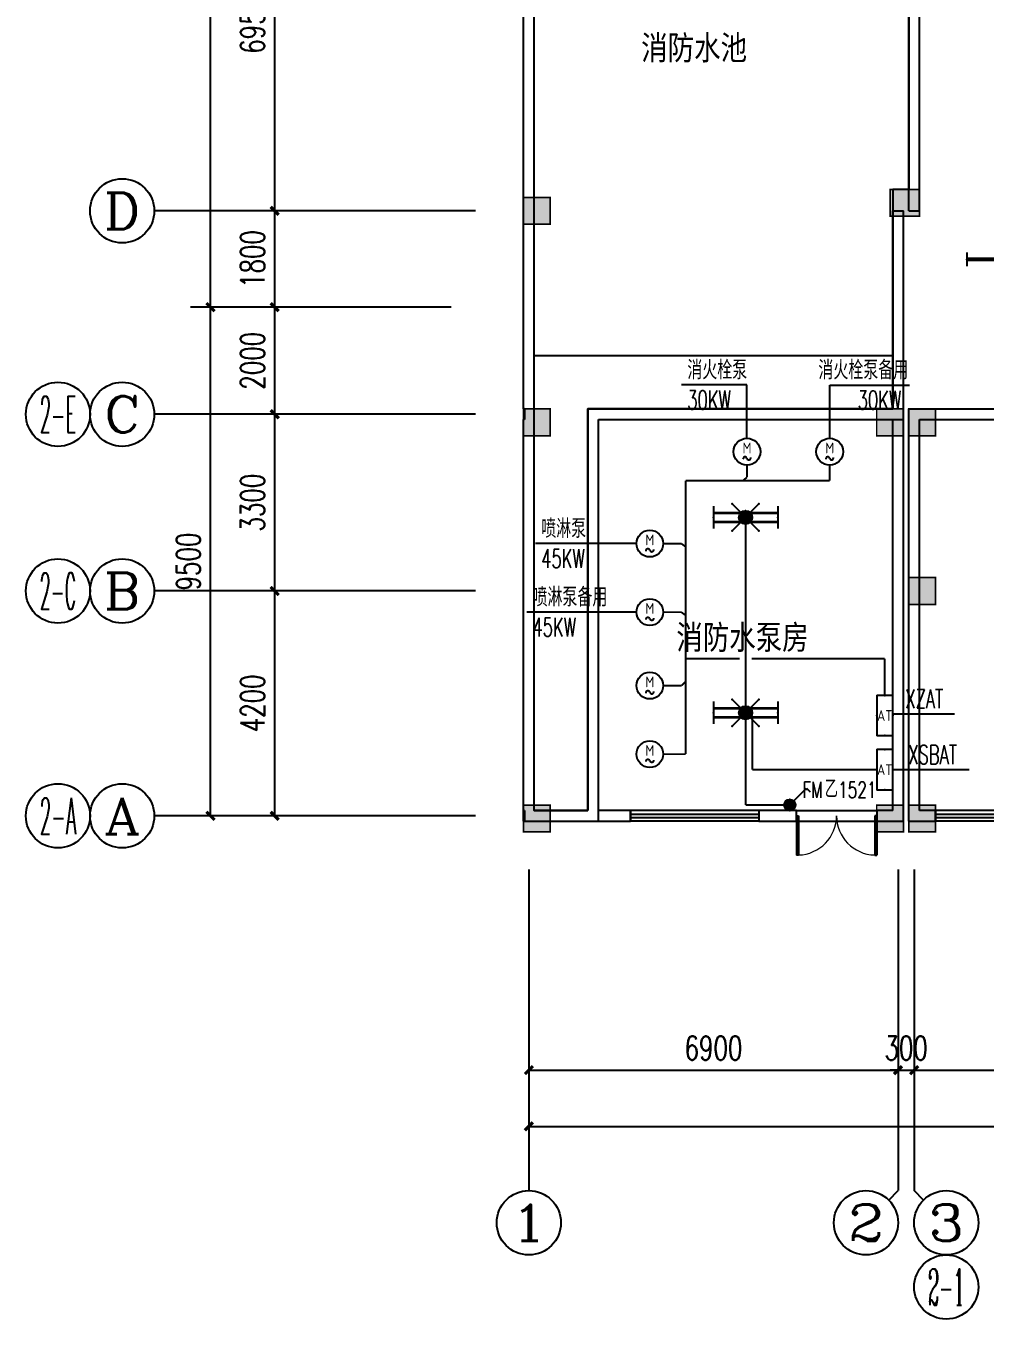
# Model space of a CAD drawing. Extents: x -6243262 to 3079315, y -2914302 to 172723.
# Drawn here: x -2632879 to -2614952, y -1016897 to -992742 of the extents above; entities that cross this region are included whole.
import ezdxf
from ezdxf.enums import TextEntityAlignment as Align

# ---------------------------------------------------------------- set-up
doc = ezdxf.new("R2010")
doc.units = 0
doc.header["$LTSCALE"] = 1000
for name, color, linetype in [('0-柱2', 6, 'Continuous'), ('0-柱网', 2, 'Continuous'), ('0-道路', 4, 'Continuous'), ('AXIS', 3, 'Continuous'), ('AXIS_TEXT', 7, 'Continuous'), ('DIM-动力', 3, 'Continuous'), ('DIM-箱柜', 3, 'Continuous'), ('DOOR_FIRE', 4, 'Continuous'), ('DOOR_FIRE_TEXT', 7, 'Continuous'), ('EQUIP-动力', 3, 'Continuous'), ('EQUIP-照明', 3, 'Continuous'), ('EQUIP-箱柜', 3, 'Continuous'), ('PUB_TEXT', 7, 'Continuous'), ('TEL_TEXT', 7, 'Continuous'), ('WALL', 9, 'Continuous'), ('WINDOW', 4, 'Continuous'), ('WIRE-动力', 2, 'Continuous'), ('WIRE-照明', 1, 'Continuous')]:
    doc.layers.add(name, color=color, linetype=linetype)
doc.styles.add('-宋体', font='', dxfattribs={"width": 0.8})
doc.styles.add('_TCH_AXIS', font='COMPLEX', dxfattribs={"bigfont": 'GBCBIG'})
doc.styles.add('_TCH_DIM_T3', font='SIMPLEX', dxfattribs={"width": 0.705882, "bigfont": 'GBCBIG'})
doc.styles.add('_TCH_WINDOW', font='SIMPLEX', dxfattribs={"height": 3.5, "bigfont": 'GBCBIG'})
doc.styles.add('_TEL_ATTDEF', font='gbenor', dxfattribs={"bigfont": 'gbcbig'})
doc.styles.add('_TEL_DIM', font='SIMPLEX', dxfattribs={"width": 0.8, "height": 3.5, "bigfont": 'HZTXT'})
doc.styles.add('COMPLEX', font='COMPLEX')
doc.styles.get("Standard").update_dxf_attribs({"font": 'gbenor.shx', "bigfont": 'gbcbig.shx'})
doc.styles.get('-宋体').set_extended_font_data('SimSun')
doc.dimstyles.new('_TCH_ARCH&&150', dxfattribs={"dimtxt": 446.25, "dimasz": 150, "dimexe": 375, "dimexo": 450, "dimgap": 189.375, "dimtad": 1, "dimdec": 0, "dimzin": 0, "dimdsep": 46, "dimtxsty": '_TCH_DIM_T3', "dimblk": 'ARCHTICK', "dimcen": 0.09, "dimclrt": 7, "dimazin": 2, "dimtfac": 1, "dimtdec": 0, "dimtix": 1, "dimtmove": 2, "dimatfit": 3, "dimfxl": 0, "dimtolj": 1, "dimtzin": 0, "dimarcsym": 0})

# ---------------------------------------------------------------- blocks, each defined once
blk = doc.blocks.new('0-柱2')
at = {"layer": '0-柱2'}
h = blk.add_hatch(color=0, dxfattribs=at)
h.dxf.hatch_style = 1
h.paths.add_polyline_path([(0, 11850), (500, 11850), (500, 11350), (0, 11350)])
h = blk.add_hatch(color=0, dxfattribs=at)
h.dxf.hatch_style = 1
h.paths.add_polyline_path([(6850, 12000), (7400, 12000), (7400, 11500), (6850, 11500)])
h = blk.add_hatch(color=0, dxfattribs=at)
h.dxf.hatch_style = 1
h.paths.add_polyline_path([(0, 7900), (500, 7900), (500, 7400), (0, 7400)])
h = blk.add_hatch(color=0, dxfattribs=at)
h.dxf.hatch_style = 1
h.paths.add_polyline_path([(6600, 7900), (7100, 7900), (7100, 7400), (6600, 7400)])
h = blk.add_hatch(color=0, dxfattribs=at)
h.dxf.hatch_style = 1
h.paths.add_polyline_path([(0, 500), (500, 500), (500, 0), (0, 0)])
h = blk.add_hatch(color=0, dxfattribs=at)
h.dxf.hatch_style = 1
h.paths.add_polyline_path([(6600, 500), (7100, 500), (7100, 0), (6600, 0)])
at = {"layer": '0-柱2', "color": 0, "const_width": 30}
for points in [[(0, 11850), (500, 11850), (500, 11350), (0, 11350)], [(6850, 12000), (7400, 12000), (7400, 11500), (6850, 11500)], [(0, 7900), (500, 7900), (500, 7400), (0, 7400)], [(6600, 7900), (7100, 7900), (7100, 7400), (6600, 7400)], [(0, 500), (500, 500), (500, 0), (0, 0)], [(6600, 500), (7100, 500), (7100, 0), (6600, 0)]]:
    blk.add_lwpolyline(points, close=True, dxfattribs=at)
blk = doc.blocks.new('柱网22222')
at = {"layer": '0-柱网'}
h = blk.add_hatch(color=0, dxfattribs=at)
h.dxf.hatch_style = 1
h.paths.add_polyline_path([(97500, 330556), (98000, 330556), (98000, 330056), (97500, 330056)])
h = blk.add_hatch(color=0, dxfattribs=at)
h.dxf.hatch_style = 1
h.paths.add_polyline_path([(97500, 327406), (98000, 327406), (98000, 326906), (97500, 326906)])
h = blk.add_hatch(color=0, dxfattribs=at)
h.dxf.hatch_style = 1
h.paths.add_polyline_path([(97500, 323156), (98000, 323156), (98000, 322656), (97500, 322656)])
at = {"layer": '0-柱网', "color": 0, "const_width": 30}
for points in [[(97500, 330556), (98000, 330556), (98000, 330056), (97500, 330056)], [(97500, 327406), (98000, 327406), (98000, 326906), (97500, 326906)], [(97500, 323156), (98000, 323156), (98000, 322656), (97500, 322656)]]:
    blk.add_lwpolyline(points, close=True, dxfattribs=at)
blk = doc.blocks.new('$TCHSYS$WIN2D')
at = {"color": 0}
for p, q in [((-0.5, 0.5), (0.5, 0.5)), ((-0.5, 0.5), (-0.5, -0.5)), ((0.5, 0.5), (0.5, -0.5)), ((0.5, 0.167), (-0.5, 0.167)), ((0.5, -0.167), (-0.5, -0.167)), ((-0.5, -0.5), (0.5, -0.5))]:
    blk.add_line(p, q, dxfattribs=at)
blk = doc.blocks.new('$DorLib2D$00000002')
at = {"color": 0}
for p, q in [((-0.5, 0), (-0.5, 0.4875)), ((-0.475, 0.4875), (-0.5, 0.4875)), ((-0.475, 0), (-0.475, 0.4875)), ((0.475, 0), (0.475, 0.4875)), ((0.475, 0.4875), (0.5, 0.4875)), ((0.5, 0), (0.5, 0.4875)), ((-0.5, 0), (-0.475, 0)), ((0.5, 0), (0.475, 0))]:
    blk.add_line(p, q, dxfattribs=at)
at = {"color": 0, "lineweight": 13}
for centre, start, end in [((-0.4875, 0), 0, 88.53072), ((0.4875, 0), 91.46928, 180)]:
    blk.add_arc(centre, 0.4875, start, end, dxfattribs=at)
blk = doc.blocks.new('_ArchTick')
at = {"color": 0, "linetype": 'ByBlock', "const_width": 0.4}
blk.add_lwpolyline([(-0.5, -0.5), (0.5, 0.5)], dxfattribs=at)
blk = doc.blocks.new('*D423')
at = {"layer": 'AXIS', "color": 0, "lineweight": -2, "transparency": 16777216}
for p, q in [((1160029, -1149834), (1160029, -1154259)), ((1234029, -1149834), (1234029, -1154259)), ((1160029, -1153884), (1234029, -1153884))]:
    blk.add_line(p, q, dxfattribs=at)
at = {"layer": 'Defpoints', "color": 0, "transparency": 16777216}
for p in [(1160029, -1149384), (1234029, -1149384), (1234029, -1153884)]:
    blk.add_point(p, dxfattribs=at)
at = {"layer": 'AXIS', "color": 0, "lineweight": -2, "transparency": 16777216, "xscale": 150, "yscale": 150, "zscale": 150, "rotation": 180}
blk.add_blockref('_ArchTick', (1160029, -1153884), dxfattribs=at)
at = {"layer": 'AXIS', "color": 0, "lineweight": -2, "transparency": 16777216, "xscale": 150, "yscale": 150, "zscale": 150}
blk.add_blockref('_ArchTick', (1234029, -1153884), dxfattribs=at)
at = {"layer": 'AXIS', "color": 7, "transparency": 16777216, "insert": (1197029, -1153472), "char_height": 446.2, "attachment_point": 5, "style": '_TCH_DIM_T3'}
blk.add_mtext('\\A1;74000', dxfattribs=at)
blk = doc.blocks.new('*D424')
at = {"layer": 'AXIS', "color": 0, "lineweight": -2, "transparency": 16777216}
for p, q in [((1160029, -1149534), (1160029, -1153209)), ((1166929, -1149534), (1166929, -1153209)), ((1160029, -1152834), (1166929, -1152834))]:
    blk.add_line(p, q, dxfattribs=at)
at = {"layer": 'Defpoints', "color": 0, "transparency": 16777216}
for p in [(1160029, -1149084), (1166929, -1149084), (1166929, -1152834)]:
    blk.add_point(p, dxfattribs=at)
at = {"layer": 'AXIS', "color": 0, "lineweight": -2, "transparency": 16777216, "xscale": 150, "yscale": 150, "zscale": 150, "rotation": 180}
blk.add_blockref('_ArchTick', (1160029, -1152834), dxfattribs=at)
at = {"layer": 'AXIS', "color": 0, "lineweight": -2, "transparency": 16777216, "xscale": 150, "yscale": 150, "zscale": 150}
blk.add_blockref('_ArchTick', (1166929, -1152834), dxfattribs=at)
at = {"layer": 'AXIS', "color": 7, "transparency": 16777216, "insert": (1163479, -1152422), "char_height": 446.2, "attachment_point": 5, "style": '_TCH_DIM_T3'}
blk.add_mtext('\\A1;6900', dxfattribs=at)
blk = doc.blocks.new('*D425')
at = {"layer": 'AXIS', "color": 0, "lineweight": -2, "transparency": 16777216}
for p, q in [((1166929, -1149534), (1166929, -1153209)), ((1167229, -1149534), (1167229, -1153209)), ((1166929, -1152834), (1166779, -1152834)), ((1166929, -1152834), (1167229, -1152834)), ((1167229, -1152834), (1167379, -1152834))]:
    blk.add_line(p, q, dxfattribs=at)
at = {"layer": 'Defpoints', "color": 0, "transparency": 16777216}
for p in [(1166929, -1149084), (1167229, -1149084), (1167229, -1152834)]:
    blk.add_point(p, dxfattribs=at)
at = {"layer": 'AXIS', "color": 0, "lineweight": -2, "transparency": 16777216, "xscale": 150, "yscale": 150, "zscale": 150}
blk.add_blockref('_ArchTick', (1166929, -1152834), dxfattribs=at)
at = {"layer": 'AXIS', "color": 0, "lineweight": -2, "transparency": 16777216, "xscale": 150, "yscale": 150, "zscale": 150, "rotation": 180}
blk.add_blockref('_ArchTick', (1167229, -1152834), dxfattribs=at)
at = {"layer": 'AXIS', "color": 7, "transparency": 16777216, "insert": (1167079, -1152422), "char_height": 446.2, "attachment_point": 5, "style": '_TCH_DIM_T3'}
blk.add_mtext('\\A1;300', dxfattribs=at)
blk = doc.blocks.new('*D426')
at = {"layer": 'AXIS', "color": 0, "lineweight": -2, "transparency": 16777216}
for p, q in [((1167229, -1149534), (1167229, -1153209)), ((1174429, -1149534), (1174429, -1153209)), ((1167229, -1152834), (1174429, -1152834))]:
    blk.add_line(p, q, dxfattribs=at)
at = {"layer": 'Defpoints', "color": 0, "transparency": 16777216}
for p in [(1167229, -1149084), (1174429, -1149084), (1174429, -1152834)]:
    blk.add_point(p, dxfattribs=at)
at = {"layer": 'AXIS', "color": 0, "lineweight": -2, "transparency": 16777216, "xscale": 150, "yscale": 150, "zscale": 150, "rotation": 180}
blk.add_blockref('_ArchTick', (1167229, -1152834), dxfattribs=at)
at = {"layer": 'AXIS', "color": 0, "lineweight": -2, "transparency": 16777216, "xscale": 150, "yscale": 150, "zscale": 150}
blk.add_blockref('_ArchTick', (1174429, -1152834), dxfattribs=at)
at = {"layer": 'AXIS', "color": 7, "transparency": 16777216, "insert": (1170829, -1152422), "char_height": 446.2, "attachment_point": 5, "style": '_TCH_DIM_T3'}
blk.add_mtext('\\A1;7200', dxfattribs=at)
blk = doc.blocks.new('_AXISO')
at = {"color": 0}
blk.add_circle((0, 0), 0.5, dxfattribs=at)
at = {"layer": 'AXIS_TEXT', "color": 0, "style": 'COMPLEX', "width": 1.041667}
blk.add_attdef('A', text='', height=0.56, dxfattribs=at).set_placement((-0.25, -0.28), (0.25, -0.28), align=Align.FIT)
blk = doc.blocks.new('*D443')
at = {"layer": 'AXIS', "color": 0, "lineweight": -2, "transparency": 16777216}
for p, q in [((1158579, -1138584), (1153704, -1138584)), ((1154079, -1148084), (1154079, -1138584)), ((1158579, -1148084), (1153704, -1148084))]:
    blk.add_line(p, q, dxfattribs=at)
at = {"layer": 'Defpoints', "color": 0, "transparency": 16777216}
for p in [(1154079, -1138584), (1159029, -1138584), (1159029, -1148084)]:
    blk.add_point(p, dxfattribs=at)
at = {"layer": 'AXIS', "color": 0, "lineweight": -2, "transparency": 16777216, "xscale": 150, "yscale": 150, "zscale": 150}
for p, rotation in [((1154079, -1138584), 90), ((1154079, -1148084), 270)]:
    blk.add_blockref('_ArchTick', p, dxfattribs=dict(at, rotation=rotation))
at = {"layer": 'AXIS', "color": 7, "transparency": 16777216, "insert": (1153666, -1143334), "char_height": 446.2, "attachment_point": 5, "rotation": 90, "style": '_TCH_DIM_T3'}
blk.add_mtext('\\A1;9500', dxfattribs=at)
blk = doc.blocks.new('*D444')
at = {"layer": 'AXIS', "color": 0, "lineweight": -2, "transparency": 16777216}
for p, q in [((1158579, -1121835), (1153704, -1121835)), ((1154079, -1138584), (1154079, -1121835)), ((1158579, -1138584), (1153704, -1138584))]:
    blk.add_line(p, q, dxfattribs=at)
at = {"layer": 'Defpoints', "color": 0, "transparency": 16777216}
for p in [(1154079, -1121835), (1159029, -1121835), (1159029, -1138584)]:
    blk.add_point(p, dxfattribs=at)
at = {"layer": 'AXIS', "color": 0, "lineweight": -2, "transparency": 16777216, "xscale": 150, "yscale": 150, "zscale": 150}
for p, rotation in [((1154079, -1121835), 90), ((1154079, -1138584), 270)]:
    blk.add_blockref('_ArchTick', p, dxfattribs=dict(at, rotation=rotation))
at = {"layer": 'AXIS', "color": 7, "transparency": 16777216, "insert": (1153666, -1130210), "char_height": 446.2, "attachment_point": 5, "rotation": 90, "style": '_TCH_DIM_T3'}
blk.add_mtext('\\A1;16750', dxfattribs=at)
blk = doc.blocks.new('*D445')
at = {"layer": 'AXIS', "color": 0, "lineweight": -2, "transparency": 16777216}
for p, q in [((1158579, -1143884), (1154904, -1143884)), ((1155279, -1148084), (1155279, -1143884)), ((1158579, -1148084), (1154904, -1148084))]:
    blk.add_line(p, q, dxfattribs=at)
at = {"layer": 'Defpoints', "color": 0, "transparency": 16777216}
for p in [(1155279, -1143884), (1159029, -1143884), (1159029, -1148084)]:
    blk.add_point(p, dxfattribs=at)
at = {"layer": 'AXIS', "color": 0, "lineweight": -2, "transparency": 16777216, "xscale": 150, "yscale": 150, "zscale": 150}
for p, rotation in [((1155279, -1143884), 90), ((1155279, -1148084), 270)]:
    blk.add_blockref('_ArchTick', p, dxfattribs=dict(at, rotation=rotation))
at = {"layer": 'AXIS', "color": 7, "transparency": 16777216, "insert": (1154866, -1145984), "char_height": 446.2, "attachment_point": 5, "rotation": 90, "style": '_TCH_DIM_T3'}
blk.add_mtext('\\A1;4200', dxfattribs=at)
blk = doc.blocks.new('*D446')
at = {"layer": 'AXIS', "color": 0, "lineweight": -2, "transparency": 16777216}
for p, q in [((1158579, -1140584), (1154904, -1140584)), ((1155279, -1143884), (1155279, -1140584)), ((1158579, -1143884), (1154904, -1143884))]:
    blk.add_line(p, q, dxfattribs=at)
at = {"layer": 'Defpoints', "color": 0, "transparency": 16777216}
for p in [(1155279, -1140584), (1159029, -1140584), (1159029, -1143884)]:
    blk.add_point(p, dxfattribs=at)
at = {"layer": 'AXIS', "color": 0, "lineweight": -2, "transparency": 16777216, "xscale": 150, "yscale": 150, "zscale": 150}
for p, rotation in [((1155279, -1140584), 90), ((1155279, -1143884), 270)]:
    blk.add_blockref('_ArchTick', p, dxfattribs=dict(at, rotation=rotation))
at = {"layer": 'AXIS', "color": 7, "transparency": 16777216, "insert": (1154866, -1142234), "char_height": 446.2, "attachment_point": 5, "rotation": 90, "style": '_TCH_DIM_T3'}
blk.add_mtext('\\A1;3300', dxfattribs=at)
blk = doc.blocks.new('*D447')
at = {"layer": 'AXIS', "color": 0, "lineweight": -2, "transparency": 16777216}
for p, q in [((1158579, -1138584), (1154904, -1138584)), ((1155279, -1140584), (1155279, -1138584)), ((1158579, -1140584), (1154904, -1140584))]:
    blk.add_line(p, q, dxfattribs=at)
at = {"layer": 'Defpoints', "color": 0, "transparency": 16777216}
for p in [(1155279, -1138584), (1159029, -1138584), (1159029, -1140584)]:
    blk.add_point(p, dxfattribs=at)
at = {"layer": 'AXIS', "color": 0, "lineweight": -2, "transparency": 16777216, "xscale": 150, "yscale": 150, "zscale": 150}
for p, rotation in [((1155279, -1138584), 90), ((1155279, -1140584), 270)]:
    blk.add_blockref('_ArchTick', p, dxfattribs=dict(at, rotation=rotation))
at = {"layer": 'AXIS', "color": 7, "transparency": 16777216, "insert": (1154866, -1139584), "char_height": 446.2, "attachment_point": 5, "rotation": 90, "style": '_TCH_DIM_T3'}
blk.add_mtext('\\A1;2000', dxfattribs=at)
blk = doc.blocks.new('*D448')
at = {"layer": 'AXIS', "color": 0, "lineweight": -2, "transparency": 16777216}
for p, q in [((1158579, -1136784), (1154904, -1136784)), ((1155279, -1138584), (1155279, -1136784)), ((1158579, -1138584), (1154904, -1138584))]:
    blk.add_line(p, q, dxfattribs=at)
at = {"layer": 'Defpoints', "color": 0, "transparency": 16777216}
for p in [(1155279, -1136784), (1159029, -1136784), (1159029, -1138584)]:
    blk.add_point(p, dxfattribs=at)
at = {"layer": 'AXIS', "color": 0, "lineweight": -2, "transparency": 16777216, "xscale": 150, "yscale": 150, "zscale": 150}
for p, rotation in [((1155279, -1136784), 90), ((1155279, -1138584), 270)]:
    blk.add_blockref('_ArchTick', p, dxfattribs=dict(at, rotation=rotation))
at = {"layer": 'AXIS', "color": 7, "transparency": 16777216, "insert": (1154866, -1137684), "char_height": 446.2, "attachment_point": 5, "rotation": 90, "style": '_TCH_DIM_T3'}
blk.add_mtext('\\A1;1800', dxfattribs=at)
blk = doc.blocks.new('*D449')
at = {"layer": 'AXIS', "color": 0, "lineweight": -2, "transparency": 16777216}
for p, q in [((1158579, -1129834), (1154904, -1129834)), ((1155279, -1136784), (1155279, -1129834)), ((1158579, -1136784), (1154904, -1136784))]:
    blk.add_line(p, q, dxfattribs=at)
at = {"layer": 'Defpoints', "color": 0, "transparency": 16777216}
for p in [(1155279, -1129834), (1159029, -1129834), (1159029, -1136784)]:
    blk.add_point(p, dxfattribs=at)
at = {"layer": 'AXIS', "color": 0, "lineweight": -2, "transparency": 16777216, "xscale": 150, "yscale": 150, "zscale": 150}
for p, rotation in [((1155279, -1129834), 90), ((1155279, -1136784), 270)]:
    blk.add_blockref('_ArchTick', p, dxfattribs=dict(at, rotation=rotation))
at = {"layer": 'AXIS', "color": 7, "transparency": 16777216, "insert": (1154866, -1133309), "char_height": 446.2, "attachment_point": 5, "rotation": 90, "style": '_TCH_DIM_T3'}
blk.add_mtext('\\A1;6950', dxfattribs=at)
blk = doc.blocks.new('$equip$00002700')
for p, q in [((-0.75, 0.6), (-0.75, 0)), ((0.75, 0.6), (-0.75, 0.6)), ((0.75, 0), (0.75, 0.6)), ((-0.75, 0), (0.75, 0))]:
    blk.add_line(p, q)
at = {"const_width": 0.04}
blk.add_lwpolyline([(-0.75, 0.6), (-0.75, 0), (0.75, 0), (0.75, 0.6), (-0.75, 0.6), (-0.75, 0)], dxfattribs=at)
for p in [(0, 0.6), (-0.75, 0.3), (0, 0), (0.75, 0.3)]:
    blk.add_point(p)
at = {"color": 7, "style": '_TEL_DIM'}
blk.add_attdef('$TEXT$', text='', height=0.4, dxfattribs=at).set_placement((0, 0.3), align=Align.MIDDLE_CENTER)
at = {"color": 7, "style": '_TEL_DIM', "flags": 1}
for tag in ['REMARK', 'A']:
    blk.add_attdef(tag, text='', height=0.4, dxfattribs=at).set_placement((0, 0), align=Align.MIDDLE_CENTER)
blk = doc.blocks.new('$equip$00001159')
for p, q in [((-1.2, 0.25), (-1.2, -0.25)), ((-1.2, 0), (1.2, 0)), ((1.2, 0.25), (1.2, -0.25))]:
    blk.add_line(p, q)
at = {"const_width": 0.14}
blk.add_lwpolyline([(-1.2, 0), (1.2, 0)], dxfattribs=at)
at = {"layer": 'EQUIP-照明'}
for p in [(-1.2, 0), (0, 0), (1.2, 0)]:
    blk.add_point(p, dxfattribs=at)
at = {"layer": 'EQUIP-照明', "flags": 9}
blk.add_attdef('A', (0, 0), '', height=0.00002, dxfattribs=at)
blk = doc.blocks.new('$equip$00001962')
for p, q in [((0.147, 0.356), (0.625, 0.833)), ((0.625, 0.833), (0.766, 0.692))]:
    blk.add_line(p, q)
blk.add_circle((0, 0.208), 0.208)
for p in [(-0.208, 0.208), (0, 0.417), (0, 0), (0.208, 0.208)]:
    blk.add_point(p)
for points in [[(-0.18, 0.313), (0.18, 0.313), (-0.208, 0.208), (0.208, 0.208)], [(-0.18, 0.104), (0.18, 0.104), (-0.208, 0.208), (0.208, 0.208)], [(-0.104, 0.389), (0.104, 0.389), (-0.18, 0.313), (0.18, 0.313)], [(-0.104, 0.028), (0.104, 0.028), (-0.18, 0.104), (0.18, 0.104)], [(0, 0.417), (0, 0.417), (-0.104, 0.389), (0.104, 0.389)], [(0, 0), (0, 0), (-0.104, 0.028), (0.104, 0.028)]]:
    blk.add_solid(points)
at = {"layer": 'TEL_TEXT', "style": '_TEL_DIM', "flags": 1}
blk.add_attdef('A', text='', height=0.00002, dxfattribs=at).set_placement((0, 0), align=Align.MIDDLE_CENTER)
blk = doc.blocks.new('$equip$00001160')
for p, q in [((-1.2, 0.417), (-1.2, -0.417)), ((-1.2, 0.167), (1.2, 0.167)), ((1.2, 0.417), (1.2, -0.417)), ((-1.2, -0.167), (1.2, -0.167))]:
    blk.add_line(p, q)
at = {"const_width": 0.1}
for points in [[(-1.2, 0.167), (1.2, 0.167)], [(-1.2, -0.167), (1.2, -0.167)]]:
    blk.add_lwpolyline(points, dxfattribs=at)
at = {"layer": 'EQUIP-照明'}
for p in [(-1.2, 0), (0, 0.167), (1.2, 0), (0, -0.167)]:
    blk.add_point(p, dxfattribs=at)
at = {"layer": 'EQUIP-照明', "flags": 9}
blk.add_attdef('A', (0, 0), '', height=0.00002, dxfattribs=at)
blk = doc.blocks.new('$equip$00001198')
for p, q in [((0.5, 0.5), (-0.5, -0.5)), ((-0.5, 0.5), (0.5, -0.5))]:
    blk.add_line(p, q)
blk.add_circle((0, 0), 0.25)
for p in [(-0.5, 0.5), (0.5, 0.5), (-0.25, 0), (0, 0.25), (0.25, 0), (0, -0.25), (-0.5, -0.5), (0.5, -0.5)]:
    blk.add_point(p)
for points in [[(-0.217, 0.125), (0.217, 0.125), (-0.25, 0), (0.25, 0)], [(-0.217, -0.125), (0.217, -0.125), (-0.25, 0), (0.25, 0)], [(-0.125, 0.217), (0.125, 0.217), (-0.217, 0.125), (0.217, 0.125)], [(0, 0.25), (0, 0.25), (-0.125, 0.217), (0.125, 0.217)], [(-0.125, -0.217), (0.125, -0.217), (-0.217, -0.125), (0.217, -0.125)], [(0, -0.25), (0, -0.25), (-0.125, -0.217), (0.125, -0.217)]]:
    blk.add_solid(points)
at = {"flags": 9}
blk.add_attdef('A', (0, 0), '', height=0.00002, dxfattribs=at)
blk = doc.blocks.new('$equip$00002875')
at = {"const_width": 0.04}
blk.add_lwpolyline([(0, 0.5, -1), (0, -0.5, -1), (0, 0.5, 0.021884)], format="xyb", dxfattribs=at)
blk.add_circle((0, 0), 0.5)
for centre, radius, start, end in [((-0.073, -0.273), 0.0768, 17.2272, 184.2164), ((0.073, -0.227), 0.0769, 197.2591, 5.1179)]:
    blk.add_arc(centre, radius, start, end)
at = {"color": 7, "style": '_TEL_DIM'}
blk.add_attdef('$TEXT$', text='', height=0.4, dxfattribs=at).set_placement((0.001, 0.137), align=Align.MIDDLE_CENTER)
at = {"color": 7, "style": '_TEL_DIM', "flags": 1}
for tag in ['A', 'REMARK']:
    blk.add_attdef(tag, text='', height=0.00002, dxfattribs=at).set_placement((0, 0), align=Align.MIDDLE_CENTER)
blk = doc.blocks.new('43242')
at = {"color": 8}
blk.add_lwpolyline([(1161128.8, -1147984.4), (1160128.8, -1147984.4), (1160128.8, -1121895.7), (1167128.8, -1118013.1), (1167128.8, -1136384.4), (1166828.8, -1136384.4), (1166828.8, -1140484.4), (1161128.8, -1140484.4)], close=True, dxfattribs=at)
blk.add_lwpolyline([(1160128.8, -1139484.4), (1166828.8, -1139484.4)], dxfattribs=at)
at = {"layer": '0-道路', "color": 8}
blk.add_arc((1174328.8, -1128084.4), 7000, 180, 270, dxfattribs=at)
at = {"layer": 'AXIS', "color": 8}
for p, q in [((1159028.8, -1136784.4), (1153028.8, -1136784.4)), ((1159028.8, -1140584.4), (1153028.8, -1140584.4)), ((1159028.8, -1143884.4), (1153028.8, -1143884.4)), ((1159028.8, -1148084.4), (1153028.8, -1148084.4)), ((1160028.8, -1149084.4), (1160028.8, -1155084.4)), ((1166928.8, -1149084.4), (1166928.8, -1155084.4)), ((1167228.8, -1149084.4), (1167228.8, -1155084.4)), ((1166753, -1155260.1), (1166928.8, -1155084.4)), ((1167404.5, -1155260.1), (1167228.8, -1155084.4))]:
    blk.add_line(p, q, dxfattribs=at)
for centre in [(1151228.8, -1140584.4), (1151228.8, -1143884.4), (1151228.8, -1148084.4), (1167828.8, -1156884.4)]:
    blk.add_circle(centre, 600, dxfattribs=at)
at = {"layer": 'DOOR_FIRE', "color": 8}
for p, q in [((1165028.8, -1147984.4), (1166528.8, -1147984.4)), ((1165028.8, -1148184.4), (1166528.8, -1148184.4))]:
    blk.add_line(p, q, dxfattribs=at)
at = {"layer": 'WALL', "color": 8}
for p, q in [((1167128.8, -1136784.4), (1167128.8, -1118013.1)), ((1167328.8, -1136784.4), (1167328.8, -1117902.2)), ((1159928.8, -1140484.4), (1159928.8, -1121778)), ((1160128.8, -1140584.4), (1160128.8, -1121895.7)), ((1166828.8, -1140484.4), (1166828.8, -1136784.4)), ((1166828.8, -1136784.4), (1167028.8, -1136784.4)), ((1167028.8, -1140684.4), (1167028.8, -1136784.4)), ((1167128.8, -1136784.4), (1167328.8, -1136784.4)), ((1159945.7, -1140484.4), (1159928.8, -1140484.4)), ((1159945.7, -1140484.4), (1159945.7, -1140684.4)), ((1160128.8, -1147984.4), (1160128.8, -1140584.4)), ((1161128.8, -1147984.4), (1161128.8, -1140484.4)), ((1161128.8, -1140484.4), (1166828.8, -1140484.4)), ((1167128.8, -1148184.4), (1167128.8, -1140484.4)), ((1167128.8, -1140484.4), (1174428.8, -1140484.4)), ((1159928.8, -1148184.4), (1159928.8, -1140684.4)), ((1159945.7, -1140684.4), (1159928.8, -1140684.4)), ((1161328.8, -1148184.4), (1161328.8, -1140684.4)), ((1161328.8, -1140684.4), (1167028.8, -1140684.4)), ((1166828.8, -1147984.4), (1166828.8, -1140684.4)), ((1167028.8, -1148184.4), (1167028.8, -1140684.4)), ((1167328.8, -1147984.4), (1167328.8, -1140684.4)), ((1167328.8, -1140684.4), (1174328.8, -1140684.4)), ((1159945.7, -1147984.4), (1159928.8, -1147984.4)), ((1159945.7, -1147984.4), (1159945.7, -1148184.4)), ((1160128.8, -1147984.4), (1161128.8, -1147984.4)), ((1161928.8, -1147984.4), (1161328.8, -1147984.4)), ((1161928.8, -1148184.4), (1161928.8, -1147984.4)), ((1165028.8, -1147984.4), (1164328.8, -1147984.4)), ((1164328.8, -1147984.4), (1164328.8, -1148184.4)), ((1165028.8, -1148184.4), (1165028.8, -1147984.4)), ((1166828.8, -1147984.4), (1166528.8, -1147984.4)), ((1166528.8, -1147984.4), (1166528.8, -1148184.4)), ((1167628.8, -1147984.4), (1167328.8, -1147984.4)), ((1167628.8, -1148184.4), (1167628.8, -1147984.4)), ((1159945.7, -1148184.4), (1159928.8, -1148184.4)), ((1159928.8, -1148184.4), (1161328.8, -1148184.4)), ((1161328.8, -1148184.4), (1161928.8, -1148184.4)), ((1164328.8, -1148184.4), (1165028.8, -1148184.4)), ((1166528.8, -1148184.4), (1167028.8, -1148184.4)), ((1167128.8, -1148184.4), (1167628.8, -1148184.4))]:
    blk.add_line(p, q, dxfattribs=at)
at = {"layer": '0-柱2', "color": 8}
blk.add_blockref('0-柱2', (1159928.8, -1148384.4), dxfattribs=at)
at = {"layer": '0-柱网', "color": 8}
blk.add_blockref('柱网22222', (1069628.4, -1471040.3), dxfattribs=at)
at = {"layer": 'AXIS', "color": 8}
ref = blk.add_blockref('_AXISO', (1152428.8, -1136784.4), dxfattribs=dict(at, xscale=1200, yscale=1200, zscale=1200))
ref.add_attrib('A', 'D', dxfattribs={"layer": 'AXIS_TEXT', "color": 8, "height": 678.8, "style": '_TCH_AXIS', "width": 1.235294}).set_placement((1152089.4, -1137123.8), (1152768.2, -1137123.8), align=Align.FIT)
ref = blk.add_blockref('_AXISO', (1152428.8, -1140584.4), dxfattribs=dict(at, xscale=1200, yscale=1200, zscale=1200))
ref.add_attrib('A', 'C', dxfattribs={"layer": 'AXIS_TEXT', "color": 8, "height": 678.8, "style": '_TCH_AXIS', "width": 1.4}).set_placement((1152089.4, -1140923.8), (1152768.2, -1140923.8), align=Align.FIT)
ref = blk.add_blockref('_AXISO', (1152428.8, -1143884.4), dxfattribs=dict(at, xscale=1200, yscale=1200, zscale=1200))
ref.add_attrib('A', 'B', dxfattribs={"layer": 'AXIS_TEXT', "color": 8, "height": 678.8, "style": '_TCH_AXIS', "width": 1.235294}).set_placement((1152089.4, -1144223.8), (1152768.2, -1144223.8), align=Align.FIT)
ref = blk.add_blockref('_AXISO', (1152428.8, -1148084.4), dxfattribs=dict(at, xscale=1200, yscale=1200, zscale=1200))
ref.add_attrib('A', 'A', dxfattribs={"layer": 'AXIS_TEXT', "color": 8, "height": 678.8, "style": '_TCH_AXIS', "width": 1.166667}).set_placement((1152089.4, -1148423.8), (1152768.2, -1148423.8), align=Align.FIT)
ref = blk.add_blockref('_AXISO', (1160028.8, -1155684.4), dxfattribs=dict(at, xscale=1200, yscale=1200, zscale=1200))
ref.add_attrib('A', '1', dxfattribs={"layer": 'AXIS_TEXT', "color": 8, "height": 678.8, "style": '_TCH_AXIS', "width": 2.333333}).set_placement((1159689.4, -1156023.8), (1160368.2, -1156023.8), align=Align.FIT)
ref = blk.add_blockref('_AXISO', (1166328.8, -1155684.4), dxfattribs=dict(at, xscale=1200, yscale=1200, zscale=1200))
ref.add_attrib('A', '2', dxfattribs={"layer": 'AXIS_TEXT', "color": 8, "height": 678.8, "style": '_TCH_AXIS', "width": 1.5}).set_placement((1165989.4, -1156023.8), (1166668.2, -1156023.8), align=Align.FIT)
ref = blk.add_blockref('_AXISO', (1167828.8, -1155684.4), dxfattribs=dict(at, xscale=1200, yscale=1200, zscale=1200))
ref.add_attrib('A', '3', dxfattribs={"layer": 'AXIS_TEXT', "color": 8, "height": 678.8, "style": '_TCH_AXIS', "width": 1.5}).set_placement((1167489.4, -1156023.8), (1168168.2, -1156023.8), align=Align.FIT)
at = {"layer": 'DOOR_FIRE', "color": 8, "xscale": -1500, "yscale": -1500, "zscale": 200}
blk.add_blockref('$DorLib2D$00000002', (1165778.8, -1148084.4), dxfattribs=at)
at = {"layer": 'WINDOW', "color": 8, "yscale": 200}
for p, xscale, zscale in [((1163128.8, -1148084.4), -2400, -2400), ((1168678.8, -1148084.4), -2100, -2100)]:
    blk.add_blockref('$TCHSYS$WIN2D', p, dxfattribs=dict(at, xscale=xscale, zscale=zscale))
at = {"layer": 'AXIS', "color": 7, "style": '_TCH_AXIS'}
for s, width, p, p2 in [('2-E', 0.33871, (1150889.4, -1140923.8), (1151568.2, -1140923.8)), ('2-C', 0.344262, (1150889.4, -1144223.8), (1151568.2, -1144223.8)), ('2-A', 0.328125, (1150889.4, -1148423.8), (1151568.2, -1148423.8)), ('2-1', 0.381818, (1167489.4, -1157223.8), (1168168.2, -1157223.8))]:
    blk.add_text(s, height=678.82, dxfattribs=dict(at, width=width)).set_placement(p, p2, align=Align.FIT)
at = {"layer": 'DOOR_FIRE_TEXT', "color": 8, "style": '_TCH_WINDOW', "width": 0.705882}
for s, p in [('FM', (1165140.9, -1147746.9)), ('1521', (1165806.6, -1147746.9))]:
    blk.add_text(s, height=297.5, dxfattribs=at).set_placement(p)
at = {"layer": 'DOOR_FIRE_TEXT', "color": 8, "style": '_TCH_WINDOW'}
blk.add_text('乙', height=337.6, dxfattribs=at).set_placement((1165560.9, -1147746.9))
at = {"layer": 'PUB_TEXT', "color": 8, "style": '-宋体', "width": 0.8}
for s, p in [('消防水池', (1162127.8, -1133963.8)), ('消防水泵房', (1162784.8, -1144974.1))]:
    blk.add_text(s, height=453.16, dxfattribs=at).set_placement(p)
at = {"layer": 'AXIS', "color": 8}
for p1, p2, distance, picture, middle in [((1159028.7667, -1138584.3665), (1159028.7667, -1121834.8618), 4950, '*D444', (1153666.2667, -1130209.6141)), ((1159028.8, -1136784.4), (1159028.8, -1129834.4), 3750, '*D449', (1154866.3, -1133309.4)), ((1159028.8, -1138584.4), (1159028.8, -1136784.4), 3750, '*D448', (1154866.3, -1137684.4)), ((1159028.8, -1148084.4), (1159028.8, -1138584.4), 4950, '*D443', (1153666.3, -1143334.4)), ((1159028.8, -1140584.4), (1159028.8, -1138584.4), 3750, '*D447', (1154866.3, -1139584.4)), ((1159028.8, -1143884.4), (1159028.8, -1140584.4), 3750, '*D446', (1154866.3, -1142234.4)), ((1159028.8, -1148084.4), (1159028.8, -1143884.4), 3750, '*D445', (1154866.3, -1145984.4)), ((1160028.8, -1149084.4), (1166928.8, -1149084.4), -3750, '*D424', (1163478.8, -1152421.9)), ((1166928.8, -1149084.4), (1167228.8, -1149084.4), -3750, '*D425', (1167078.8, -1152421.9)), ((1167228.8, -1149084.4), (1174428.8, -1149084.4), -3750, '*D426', (1170828.8, -1152421.9)), ((1160028.8, -1149384.4), (1234028.8, -1149384.4), -4500, '*D423', (1197028.8, -1153471.9))]:
    dim = blk.add_aligned_dim(p1=p1, p2=p2, distance=distance, dimstyle='_TCH_ARCH&&150', dxfattribs=at)
    dim.commit()
    dim.dimension.update_dxf_attribs({"geometry": picture, "text_midpoint": middle})

msp = doc.modelspace()

# ---------------------------------------------------------------- linework, layer by layer
at = {"layer": 'DIM-动力'}
for p, q in [((-2619403, -999449.5), (-2620623.6, -999449.5)), ((-2619403, -1000444.7), (-2619403, -999449.5)), ((-2617857, -1000444.7), (-2617857, -999450.4)), ((-2617857, -999450.4), (-2616365.5, -999450.4)), ((-2621998.4, -1002411.2), (-2623353.9, -1002411.2)), ((-2621468.2, -1002411.2), (-2621998.4, -1002411.2)), ((-2621940, -1003691.6), (-2623516.7, -1003691.6)), ((-2621468.2, -1003691.6), (-2621940, -1003691.6))]:
    msp.add_line(p, q, dxfattribs=at)
at = {"layer": 'DIM-箱柜'}
for p, q in [((-2616679.1, -1005591.8), (-2616529.1, -1005591.8)), ((-2616529.1, -1005591.8), (-2615527.8, -1005591.8)), ((-2616679.1, -1006633.5), (-2616529.1, -1006633.5)), ((-2616529.1, -1006633.5), (-2615248.9, -1006633.5))]:
    msp.add_line(p, q, dxfattribs=at)
at = {"layer": 'WIRE-动力', "linetype": 'Continuous', "const_width": 35}
for points in [[(-2619403, -1001170.3), (-2619403, -1000944.7)], [(-2617857, -1001238.2), (-2617857, -1000944.7)], [(-2620548.5, -1006344.3), (-2620548.5, -1001238.2)], [(-2620548.5, -1001238.2), (-2617857, -1001238.2)], [(-2619475.9, -1001238.2), (-2619403, -1001170.3)], [(-2620968.2, -1002411.2), (-2620631, -1002411.2)], [(-2620631, -1002411.2), (-2620548.5, -1002471.9)], [(-2620968.2, -1003691.6), (-2620631, -1003691.6)], [(-2620631, -1003691.6), (-2620548.5, -1003752.3)], [(-2620548.5, -1004561.6), (-2619541.6, -1004561.6)], [(-2619316.6, -1004561.6), (-2616829.1, -1004561.6)], [(-2616829.1, -1005248.3), (-2616829.1, -1004561.6)], [(-2620968.2, -1005064), (-2620622.5, -1005064)], [(-2620622.5, -1005064), (-2620548.5, -1004990)], [(-2620968.2, -1006344.3), (-2620548.5, -1006344.3)]]:
    msp.add_lwpolyline(points, dxfattribs=at)
at = {"layer": 'WIRE-照明', "linetype": 'Continuous', "const_width": 35}
for points in [[(-2619429.1, -1002005.2), (-2619429.1, -1005488.5)], [(-2619426, -1007292.7), (-2619426, -1005655.2)], [(-2619303.6, -1006633.5), (-2619303.6, -1005655.2)], [(-2619303.6, -1006633.5), (-2616979.1, -1006633.5)], [(-2619426, -1007292.7), (-2618706.8, -1007292.7)]]:
    msp.add_lwpolyline(points, dxfattribs=at)

# ---------------------------------------------------------------- block references
msp.add_blockref('43242', (-3783507.8, 140587.5))
at = {"layer": 'EQUIP-动力'}
ref = msp.add_blockref('$equip$00002875', (-2619403, -1000694.7), dxfattribs=dict(at, xscale=500, yscale=500, zscale=500))
ref.add_attrib('$TEXT$', 'M', dxfattribs={"layer": '0', "color": 7, "height": 200, "style": '_TEL_ATTDEF'}).set_placement((-2619402.5, -1000626), align=Align.MIDDLE_CENTER)
ref = msp.add_blockref('$equip$00002875', (-2617857, -1000694.7), dxfattribs=dict(at, xscale=500, yscale=500, zscale=500))
ref.add_attrib('$TEXT$', 'M', dxfattribs={"layer": '0', "color": 7, "height": 200, "style": '_TEL_ATTDEF'}).set_placement((-2617856.5, -1000626), align=Align.MIDDLE_CENTER)
ref = msp.add_blockref('$equip$00002875', (-2621218.2, -1002411.2), dxfattribs=dict(at, xscale=500, yscale=500, zscale=500))
ref.add_attrib('$TEXT$', 'M', dxfattribs={"layer": '0', "color": 7, "height": 200, "style": '_TEL_ATTDEF'}).set_placement((-2621217.7, -1002342.5), align=Align.MIDDLE_CENTER)
ref = msp.add_blockref('$equip$00002875', (-2621218.2, -1003691.6), dxfattribs=dict(at, xscale=500, yscale=500, zscale=500))
ref.add_attrib('$TEXT$', 'M', dxfattribs={"layer": '0', "color": 7, "height": 200, "style": '_TEL_ATTDEF'}).set_placement((-2621217.7, -1003622.9), align=Align.MIDDLE_CENTER)
ref = msp.add_blockref('$equip$00002875', (-2621218.2, -1005064), dxfattribs=dict(at, xscale=500, yscale=500, zscale=500))
ref.add_attrib('$TEXT$', 'M', dxfattribs={"layer": '0', "color": 7, "height": 200, "style": '_TEL_ATTDEF'}).set_placement((-2621217.7, -1004995.3), align=Align.MIDDLE_CENTER)
ref = msp.add_blockref('$equip$00002875', (-2621218.2, -1006344.3), dxfattribs=dict(at, xscale=500, yscale=500, zscale=500))
ref.add_attrib('$TEXT$', 'M', dxfattribs={"layer": '0', "color": 7, "height": 200, "style": '_TEL_ATTDEF'}).set_placement((-2621217.7, -1006275.7), align=Align.MIDDLE_CENTER)
at = {"layer": 'EQUIP-照明', "xscale": 500, "yscale": 500, "zscale": 500}
for name, p in [('$equip$00001159', (-2614695.4, -997102.4)), ('$equip$00001198', (-2619429.1, -1001921.9)), ('$equip$00001160', (-2619429.1, -1001921.9)), ('$equip$00001198', (-2619429.1, -1005571.9)), ('$equip$00001160', (-2619429.1, -1005571.9)), ('$equip$00001962', (-2618602.7, -1007396.9))]:
    msp.add_blockref(name, p, dxfattribs=at)
at = {"layer": 'EQUIP-箱柜'}
ref = msp.add_blockref('$equip$00002700', (-2616679.1, -1005623.3), dxfattribs=dict(at, xscale=500, yscale=500, zscale=500, rotation=90))
ref.add_attrib('$TEXT$', 'AT', dxfattribs={"layer": '0', "color": 7, "height": 200, "style": '_TEL_ATTDEF'}).set_placement((-2616829.1, -1005623.3), align=Align.MIDDLE_CENTER)
ref = msp.add_blockref('$equip$00002700', (-2616679.1, -1006633.5), dxfattribs=dict(at, xscale=500, yscale=500, zscale=500, rotation=90))
ref.add_attrib('$TEXT$', 'AT', dxfattribs={"layer": '0', "color": 7, "height": 200, "style": '_TEL_ATTDEF'}).set_placement((-2616829.1, -1006633.5), align=Align.MIDDLE_CENTER)

# ---------------------------------------------------------------- texts
at = {"layer": 'DIM-动力', "color": 7, "style": '_TEL_DIM'}
for s, width, p in [('消火栓泵', 0.8, (-2620518.6, -999344.5)), ('消火栓泵备用', 0.8, (-2618068.9, -999345.4)), ('30KW', 0.64, (-2620518.6, -999904.5)), ('30KW', 0.64, (-2617334.5, -999905.4)), ('喷淋泵', 0.8, (-2623248.9, -1002306.2)), ('45KW', 0.64, (-2623248.9, -1002866.2)), ('喷淋泵备用', 0.8, (-2623411.7, -1003586.6)), ('45KW', 0.64, (-2623411.7, -1004146.6))]:
    msp.add_text(s, height=350, dxfattribs=dict(at, width=width)).set_placement(p)
at = {"layer": 'DIM-箱柜', "color": 7, "style": '_TEL_DIM', "width": 0.64}
for s, p in [('XZAT', (-2616443.5, -1005486.8)), ('XSBAT', (-2616388.5, -1006528.5))]:
    msp.add_text(s, height=350, dxfattribs=at).set_placement(p)

doc.saveas('drawing.dxf')
